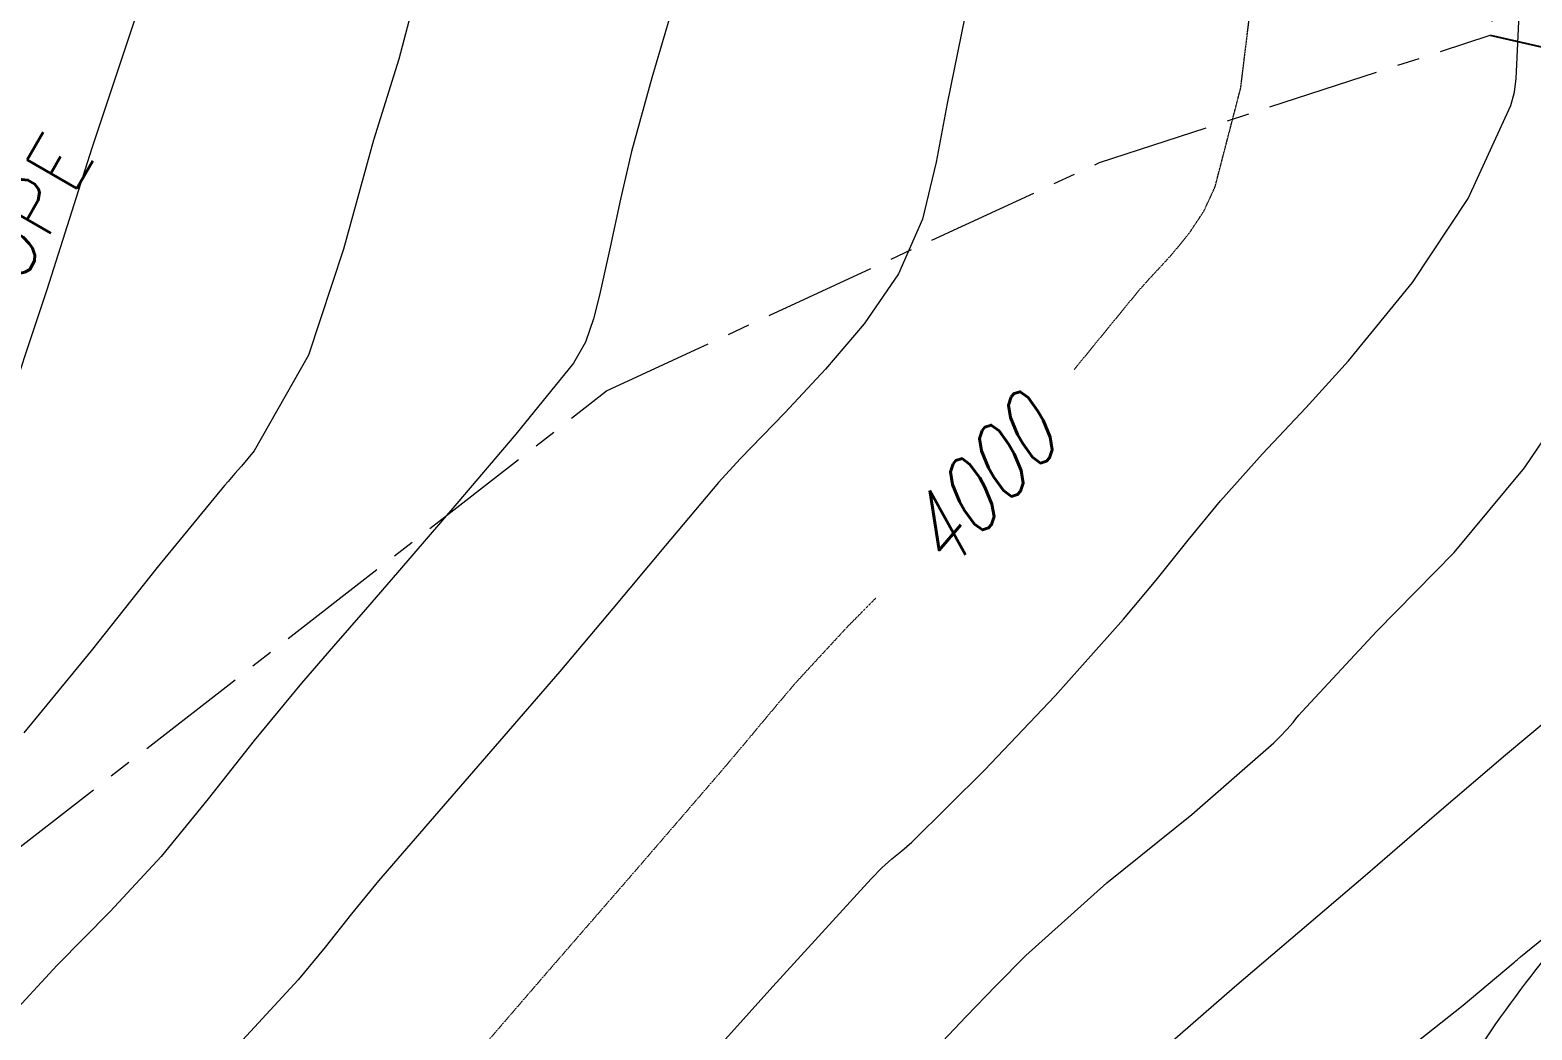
# Model space of a CAD drawing. Header units: inches. Extents: x 2775 to 17527, y 515 to 14737.
# Drawn here: x 6069 to 6697, y 5850 to 6268 of the extents above; entities that cross this region are included whole.
import ezdxf
from ezdxf.enums import TextEntityAlignment as Align

# ---------------------------------------------------------------- set-up
doc = ezdxf.new("R2010")
doc.units = ezdxf.units.IN
doc.header["$LTSCALE"] = 0.5
doc.header["$MEASUREMENT"] = 0
doc.linetypes.add('CENTER', pattern=[2, 1.25, -0.25, 0.25, -0.25])
doc.linetypes.add('HIDDEN', pattern=[0.375, 0.25, -0.125])
for name, color, linetype, lineweight in [('ARCHENT RD', 3, 'CENTER', 20), ('Object', 4, 'CONTINUOUS', 30), ('VX-TOPO-MAJR', 1, 'HIDDEN', 20), ('VX-TOPO-MINR', 7, 'CONTINUOUS', 5)]:
    doc.layers.add(name, color=color, linetype=linetype, lineweight=lineweight)
doc.layers.add('TEXT', color=7, linetype='CONTINUOUS')
doc.styles.add('EXIST', font='romans.shx', dxfattribs={"width": 0.75, "oblique": 20, "height": 12})
doc.styles.get("Standard").update_dxf_attribs({"font": 'romans.shx', "width": 0.75})

msp = doc.modelspace()

# ---------------------------------------------------------------- linework, layer by layer
at = {"layer": 'ARCHENT RD', "color": 4, "lineweight": 20, "ltscale": 75}
for p, q in [((6687.8764, 6336.7478), (6679.4871, 6265.8892)), ((6516.0598, 6212.6467), (6679.4871, 6265.8892)), ((6309.9088, 6117.1195), (6516.0598, 6212.6467)), ((6058.3305, 5921.5907), (6309.922, 6117.1298))]:
    msp.add_line(p, q, dxfattribs=at)
at = {"layer": 'ARCHENT RD', "color": 4, "lineweight": 25, "ltscale": 75}
msp.add_line((6679.4871, 6265.8892), (6869.0016, 6222.8807), dxfattribs=at)
at = {"layer": 'Object', "color": 7, "lineweight": 20}
msp.add_lwpolyline([(6541.2393, 6796.4277, -0.00160391), (6584.6605, 6752.6933, -0.0031274), (6605.9443, 6730.8464, -0.00550951), (6612.8673, 6723.4902, -0.0012657), (6649.9293, 6683.0241, -0.00768785), (6693.3707, 6633.8531, -0.00519686), (6757.6418, 6557.2128, -0.01565343), (6781.7195, 6525.9409, -0.00959841), (6822.7066, 6466.7499, -0.02802141), (6842.4671, 6433.0564, -0.02270227), (6864.8839, 6384.0478, -0.04203619), (6873.7882, 6355.2194, -0.03920392), (6878.5947, 6320.402, -0.04007819), (6877.6237, 6274.8131, -0.03477671), (6867.7606, 6217.6752, -0.01442037), (6847.8851, 6145.664, -0.02313688), (6834.4505, 6108.2104, -0.01100789), (6810.6056, 6053.7483, -0.01641006), (6794.5811, 6022.0069, -0.01216237), (6765.2009, 5971.2432, -0.01168054), (6731.8689, 5919.5076, -0.02180429), (6703.0329, 5880.7214, 0.03056828), (6670.0556, 5834.7028, 0.01710677)], format="xyb", dxfattribs=at)
at = {"layer": 'VX-TOPO-MAJR', "flags": 128}
for points in [[(6505.5246, 6126.0814), (6506.8858, 6127.7823), (6532.6509, 6159.273), (6537.2499, 6164.4241), (6541.984, 6169.4632), (6546.6565, 6174.5941), (6553.6497, 6183.1415), (6559.7286, 6192.3181), (6564.3986, 6202.4778), (6575.139, 6243.8537), (6580.2311, 6285.568), (6582.6259, 6327.6653), (6585.2071, 6370.0597), (6586.4447, 6412.3644), (6582.6691, 6454.1839), (6573.9396, 6500.0397), (6564.7921, 6545.8572), (6555.8544, 6591.6971), (6548.3956, 6632.5724), (6541.044, 6673.4834), (6533.3114, 6714.3367), (6521.6982, 6761.5922), (6506.9368, 6808.0403), (6490.7283, 6854.0638), (6477.691, 6887.4238), (6463.9402, 6920.4765), (6451.4337, 6953.9724), (6436.8081, 7001.2759), (6422.9188, 7048.8226), (6408.121, 7096.0757), (6405.0314, 7105.2052), (6401.9139, 7114.3256), (6398.7695, 7123.4367), (6382.1216, 7170.1852), (6365.2234, 7216.8465), (6348.8737, 7263.7016), (6342.6973, 7283.9982), (6337.1041, 7304.4752), (6331.2181, 7324.8617), (6315.8025, 7373.2499)], [(5318.5244, 4746.2322), (5327.6048, 4756.874), (5347.1693, 4780.5944), (5365.7027, 4805.0861), (5370.217, 4811.9567), (5374.7022, 4818.8445), (5379.4706, 4825.5272), (5389.3568, 4838.0658), (5399.3686, 4850.5079), (5409.2739, 4863.0306), (5413.092, 4868.0145), (5416.8882, 4873.0165), (5420.7069, 4878.003), (5425.777, 4884.5614), (5431.0009, 4890.9938), (5436.6062, 4897.0848), (5449.8748, 4910.1069), (5463.2661, 4922.9864), (5476.6981, 4935.8243), (5479.9009, 4938.8789), (5483.108, 4941.9287), (5486.3097, 4944.9851), (5504.1688, 4962.6696), (5521.4743, 4980.9008), (5538.2594, 4999.6306), (5552.135, 5017.2418), (5565.1931, 5035.4961), (5578.8312, 5053.271), (5597.9454, 5075.0107), (5617.4957, 5096.3967), (5636.5681, 5118.1744), (5664.6775, 5153.6024), (5692.028, 5189.6725), (5719.9911, 5225.2113), (5720.9013, 5226.2166), (5721.8496, 5227.19), (5722.7472, 5228.2063), (5724.0659, 5230.0291), (5725.3134, 5231.9055), (5726.6208, 5233.7374), (5753.7743, 5268.5616), (5781.3088, 5303.0901), (5809.615, 5336.99), (5833.2564, 5363.9582), (5857.0736, 5390.7624), (5880.6197, 5417.799), (5898.462, 5438.8473), (5916.2402, 5459.9514), (5934.0331, 5481.0405), (5952.8194, 5502.7158), (5971.7876, 5524.2382), (5990.4553, 5546.0353), (5996.438, 5555.536), (6001.2009, 5565.8568), (6006.6176, 5575.7658), (6011.5091, 5582.6507), (6016.5105, 5589.4674), (6021.4207, 5596.3376), (6027.6668, 5606.3421), (6033.7264, 5616.4865), (6040.6646, 5626.0089), (6065.3326, 5652.8509), (6091.0755, 5678.5782), (6117.1488, 5703.988), (6124.014, 5710.7261), (6130.8932, 5717.4464), (6137.8084, 5724.1289), (6162.3951, 5746.7146), (6187.4147, 5768.8379), (6212.059, 5791.3971), (6221.1371, 5800.3634), (6229.8932, 5809.6383), (6238.3171, 5819.2211), (6241.1213, 5822.652), (6243.8744, 5826.1217), (6246.6877, 5829.5407), (6283.8152, 5872.5646), (6321.0889, 5915.4687), (6358.222, 5958.4876), (6368.495, 5970.6586), (6378.6941, 5982.8941), (6388.9712, 5995.0617), (6410.7383, 6018.614), (6422.4619, 6030.46)]]:
    msp.add_lwpolyline(points, dxfattribs=at)
at = {"layer": 'VX-TOPO-MINR', "ltscale": 50}
for points in [[(6054.8789, 6689.3409), (6070.6577, 6626.3628), (6085.6383, 6563.1939), (6099.0773, 6499.5798), (6100.2511, 6492.213), (6101.1059, 6484.808), (6101.9185, 6477.3986), (6109.2047, 6415.9485), (6115.424, 6354.3779), (6119.1129, 6292.6522), (6118.9546, 6290.6689), (6118.4659, 6288.7165), (6117.8136, 6286.8003), (6116.6469, 6283.7238), (6115.4387, 6280.6814), (6114.2884, 6277.6208), (6094.5922, 6218.6696), (6075.7288, 6159.3767), (6056.0534, 6100.2741)], [(6338.5715, 5822.6373), (6379.4367, 5868.0311), (6420.6216, 5913.1393), (6422.0913, 5914.696), (6423.5773, 5916.2369), (6425.0831, 5917.7586), (6429.1532, 5921.3957), (6433.4073, 5924.833), (6437.5241, 5928.4268), (6468.0144, 5958.5972), (6497.5788, 5989.6477), (6526.1455, 6021.642), (6539.7926, 6038.0383), (6553.1485, 6054.6602), (6566.6719, 6071.1224), (6584.2712, 6090.8347), (6602.3876, 6110.1181), (6620.2678, 6129.753), (6647.0295, 6162.4618), (6670.2921, 6197.5788), (6688.163, 6236.4575), (6689.6359, 6242.1318), (6690.3343, 6247.8524), (6690.6627, 6253.6256), (6694.7673, 6343.5426)], [(6231.9722, 6289.9416), (6223.031, 6255.9216), (6212.3669, 6222.0011), (6199.8689, 6176.4775), (6185.2714, 6132.1422), (6162.4945, 6092.1343), (6159.8694, 6088.8968), (6157.1876, 6085.7371), (6154.4786, 6082.6), (6153.0225, 6080.9184), (6151.5652, 6079.2382), (6150.1136, 6077.5534), (6121.9131, 6043.258), (6094.316, 6008.4552), (6066.1952, 5974.0956)], [(6462.6837, 6288.1101), (6452.2843, 6237.286), (6447.8135, 6212.8508), (6442.0375, 6188.9036), (6432.0586, 6166.1436), (6417.6153, 6145.2376), (6401.4267, 6126.2702), (6384.4178, 6107.9768), (6375.0891, 6098.2962), (6365.7041, 6088.692), (6356.6606, 6078.7808), (6334.4838, 6052.5245), (6312.4755, 6026.1219), (6290.3076, 5999.8584), (6265.0677, 5970.6179), (6239.7324, 5941.4555), (6214.4963, 5912.2116), (6203.2209, 5898.4993), (6192.1867, 5884.584), (6180.9431, 5870.846), (6150.9159, 5838.3307)], [(6337.944, 6278.7394), (6328.8054, 6248.0793), (6320.2629, 6217.2958), (6315.6609, 6197.329), (6311.4528, 6177.245), (6306.9202, 6157.2018), (6304.412, 6147.2369), (6301.1055, 6137.5407), (6296.0097, 6128.7911), (6271.9005, 6099.0584), (6247.2717, 6070.0405), (6222.3931, 6041.2292), (6209.0205, 6025.7858), (6195.6365, 6010.3557), (6182.3049, 5994.8825), (6162.567, 5970.8787), (6143.2513, 5946.5196), (6123.5691, 5922.4708), (6102.2333, 5899.3671), (6080.0858, 5876.9843), (6058.7985, 5853.8377)], [(6448.09, 5842.5976), (6460.3387, 5855.571), (6472.723, 5868.4125), (6485.2721, 5881.0938), (6519.192, 5911.4052), (6554.6455, 5940.0513), (6588.9547, 5970.0023), (6591.7259, 5972.7445), (6594.413, 5975.5666), (6597.0094, 5978.4745), (6598.2498, 5979.9648), (6599.4637, 5981.4755), (6600.6928, 5982.9718), (6632.0938, 6016.6546), (6664.394, 6049.5914), (6693.8792, 6084.9119), (6710.0167, 6108.798)], [(6545.4611, 5844.4291), (6572.5629, 5867.9309), (6599.8814, 5891.1587), (6627.133, 5914.4633), (6637.4527, 5923.3965), (6647.7692, 5932.3337), (6658.0883, 5941.2677), (6685.9064, 5964.9193), (6713.9131, 5988.3512)]]:
    msp.add_lwpolyline(points, dxfattribs=at)
at = {"layer": 'VX-TOPO-MINR'}
msp.add_lwpolyline([(6646.8652, 5843.3563), (6668.2019, 5860.3247), (6689.1079, 5877.7781), (6689.6469, 5878.262), (6690.1806, 5878.7524), (6690.7172, 5879.2396), (6691.2648, 5879.7139), (6691.4851, 5879.8936), (6691.7083, 5880.0698), (6691.9321, 5880.2453), (6692.1542, 5880.4228), (6713.6453, 5897.9021)], dxfattribs=at)

# ---------------------------------------------------------------- texts
at = {"layer": 'TEXT'}
msp.add_text('TOE OF 2.5:1 FILL SLOPE', height=23.99904, rotation=59.806292, dxfattribs=at).set_placement((5889.1213, 5859.5045, -29127.7552))
at = {"layer": 'TEXT', "style": 'EXIST', "oblique": 20, "width": 0.75}
msp.add_text('4000', height=28.80051, rotation=49.0203892, dxfattribs=at).set_placement((6465.4873, 6076.973, 3410.4649), align=Align.MIDDLE_CENTER)

doc.saveas('drawing.dxf')
